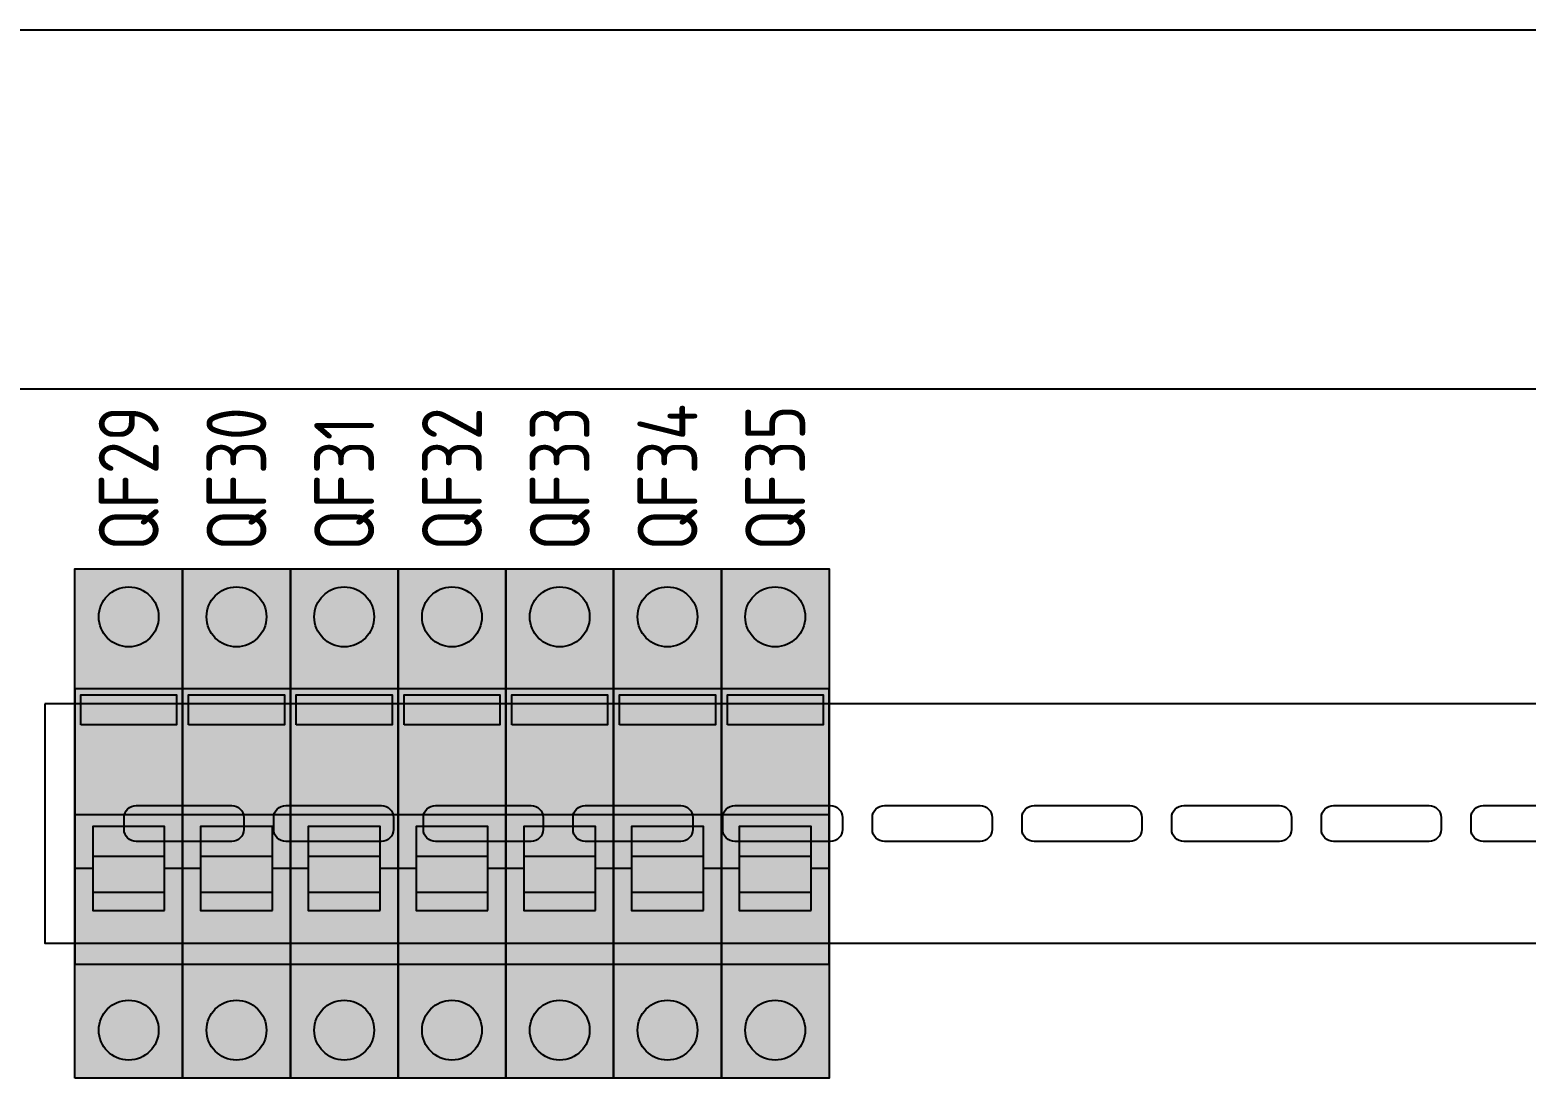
# Model space of a CAD drawing. Header units: millimetres. Extents: x -115 to 1965, y -2092 to 74.
# Drawn here: x 92.5 to 342.4, y -1025 to -850 of the extents above; entities that cross this region are included whole.
import ezdxf
from ezdxf.enums import TextEntityAlignment as Align

# ---------------------------------------------------------------- set-up
doc = ezdxf.new("R2010")
doc.units = ezdxf.units.MM
doc.linetypes.add('L000000000000000000', pattern=[0])
for name, color, linetype in [('SXL_DEV', 7, 'Continuous'), ('SXL_DUCT', 8, 'Continuous'), ('SXL_RAIL', 8, 'Continuous'), ('SXL_TEXT', 7, 'Continuous')]:
    doc.layers.add(name, color=color, linetype=linetype)
doc.styles.add('SX_GOST', font='GOST2304A.ttf')

# ---------------------------------------------------------------- blocks, each defined once
blk = doc.blocks.new('*U21')
at = {"ltscale": 2}
blk.add_lwpolyline([(0, 20), (0, -20), (610, -20), (610, 20), (0, 20)], dxfattribs=at)
for points in [[(15.23, 3), (31.23, 3, -0.414214), (33.23, 1), (33.23, -1, -0.414214), (31.23, -3), (15.23, -3, -0.414214), (13.23, -1), (13.23, 1, -0.414214)], [(40.23, 3), (56.23, 3, -0.414214), (58.23, 1), (58.23, -1, -0.414214), (56.23, -3), (40.23, -3, -0.414214), (38.23, -1), (38.23, 1, -0.414214)], [(65.23, 3), (81.23, 3, -0.414214), (83.23, 1), (83.23, -1, -0.414214), (81.23, -3), (65.23, -3, -0.414214), (63.23, -1), (63.23, 1, -0.414214)], [(90.23, 3), (106.23, 3, -0.414214), (108.23, 1), (108.23, -1, -0.414214), (106.23, -3), (90.23, -3, -0.414214), (88.23, -1), (88.23, 1, -0.414214)], [(115.23, 3), (131.23, 3, -0.414214), (133.23, 1), (133.23, -1, -0.414214), (131.23, -3), (115.23, -3, -0.414214), (113.23, -1), (113.23, 1, -0.414214)], [(140.23, 3), (156.23, 3, -0.414214), (158.23, 1), (158.23, -1, -0.414214), (156.23, -3), (140.23, -3, -0.414214), (138.23, -1), (138.23, 1, -0.414214)], [(165.23, 3), (181.23, 3, -0.414214), (183.23, 1), (183.23, -1, -0.414214), (181.23, -3), (165.23, -3, -0.414214), (163.23, -1), (163.23, 1, -0.414214)], [(190.23, 3), (206.23, 3, -0.414214), (208.23, 1), (208.23, -1, -0.414214), (206.23, -3), (190.23, -3, -0.414214), (188.23, -1), (188.23, 1, -0.414214)], [(215.23, 3), (231.23, 3, -0.414214), (233.23, 1), (233.23, -1, -0.414214), (231.23, -3), (215.23, -3, -0.414214), (213.23, -1), (213.23, 1, -0.414214)], [(240.23, 3), (256.23, 3, -0.414214), (258.23, 1), (258.23, -1, -0.414214), (256.23, -3), (240.23, -3, -0.414214), (238.23, -1), (238.23, 1, -0.414214)]]:
    blk.add_lwpolyline(points, format="xyb", close=True, dxfattribs=at)
blk = doc.blocks.new('S201')
at = {"true_color": 0xffffff}
blk.add_hatch(color=7, dxfattribs=at).paths.add_polyline_path([(0, -19), (0, 66), (18, 66), (18, -19)])
at = {"color": 7, "linetype": 'L000000000000000000'}
for p, q in [((0, 25), (18, 25)), ((15, 18), (3, 18)), ((3, 16), (0, 16)), ((18, 16), (15, 16))]:
    blk.add_line(p, q, dxfattribs=at)
at = {"color": 7, "linetype": 'Continuous'}
for points in [[(0, -19), (0, 66), (18, 66), (18, -19)], [(18, 0), (18, 46), (0, 46), (0, 0)], [(1, 40), (1, 45), (17, 45), (17, 40)]]:
    blk.add_lwpolyline(points, close=True, dxfattribs=at)
at = {"color": 7, "linetype": 'L000000000000000000'}
for points in [[(15, 9), (15, 23), (3, 23), (3, 9)], [(15, 9), (15, 12), (3, 12), (3, 9)]]:
    blk.add_lwpolyline(points, close=True, dxfattribs=at)
at = {"color": 7, "linetype": 'Continuous'}
for centre in [(9, 58), (9, -11)]:
    blk.add_circle(centre, 5, dxfattribs=at)
at = {"color": 1, "linetype": 'Continuous'}
blk.add_solid([(1, 40), (1, 45), (17, 40), (17, 45)], dxfattribs=at)
at = {"color": 7, "linetype": 'L000000000000000000'}
blk.add_solid([(15, 9), (15, 12), (3, 9), (3, 12)], dxfattribs=at)

msp = doc.modelspace()

# ---------------------------------------------------------------- linework, layer by layer
at = {"layer": 'SXL_DUCT'}
msp.add_lwpolyline([(90, -850), (710, -850), (710, -910), (90, -910)], close=True, dxfattribs=at)

# ---------------------------------------------------------------- block references
at = {"layer": 'SXL_DEV'}
for p in [(100, -1006), (118, -1006), (136, -1006), (154, -1006), (172, -1006), (190, -1006), (208, -1006)]:
    msp.add_blockref('S201', p, dxfattribs=at)
at = {"layer": 'SXL_RAIL'}
msp.add_blockref('*U21', (95, -982.5), dxfattribs=at)

# ---------------------------------------------------------------- texts
at = {"layer": 'SXL_TEXT', "style": 'SX_GOST'}
for s, p in [('QF29', (109, -937)), ('QF30', (127, -937)), ('QF32', (163, -937)), ('QF33', (181, -937)), ('QF34', (199, -937)), ('QF35', (217, -937)), ('QF31', (145, -937))]:
    msp.add_text(s, height=10, rotation=90, dxfattribs=at).set_placement(p, align=Align.MIDDLE_LEFT)

doc.saveas('drawing.dxf')
